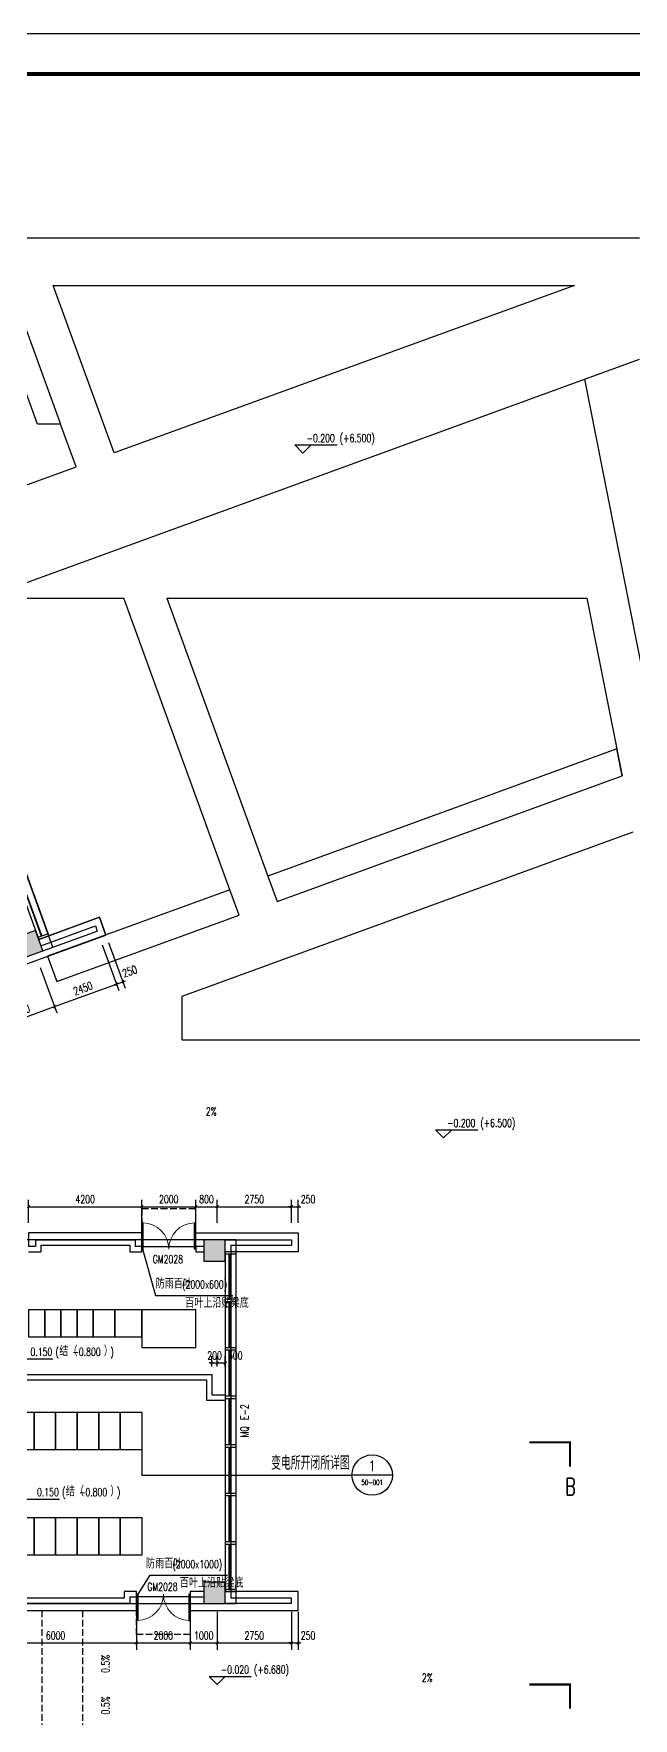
# Model space of a CAD drawing. Header units: inches. Extents: x -97096 to 280004, y -37912 to 97116.
# Drawn here: x 41188 to 63441, y 25746 to 88238 of the extents above; entities that cross this region are included whole.
import ezdxf
from ezdxf.enums import TextEntityAlignment as Align

# ---------------------------------------------------------------- set-up
doc = ezdxf.new("R2010")
doc.units = ezdxf.units.IN
doc.header["$LTSCALE"] = 1000
doc.header["$MEASUREMENT"] = 0
doc.linetypes.add('DASH', pattern=[0.35, 0.25, -0.1])
for name, color, linetype in [('3T_BAR', 7, 'Continuous'), ('an-furniture', 253, 'Continuous'), ('COLUMN', 2, 'Continuous'), ('CURTWALL', 4, 'Continuous'), ('DIM_ELEV', 3, 'Continuous'), ('DIM_IDEN', 3, 'Continuous'), ('DIM_LEAD', 3, 'Continuous'), ('DIM_SYMB', 3, 'Continuous'), ('DOOR_FIRE', 4, 'Continuous'), ('DOOR_FIRE_TEXT', 7, 'Continuous'), ('GPS提资', 1, 'Continuous'), ('PUB_DIM', 3, 'Continuous'), ('PUB_HATCH', 253, 'Continuous'), ('PUB_TEXT', 7, 'Continuous'), ('RAIL', 163, 'Continuous'), ('SEE', 5, 'Continuous'), ('SLAB', 60, 'Continuous'), ('SURFACE', 6, 'Continuous'), ('TK', 101, 'Continuous'), ('WALL', 2, 'Continuous'), ('WINDOW_TEXT', 7, 'Continuous')]:
    doc.layers.add(name, color=color, linetype=linetype)
doc.styles.add('_TCH_DIM', font='SIMPLEX', dxfattribs={"bigfont": 'GBCBIG'})
doc.styles.add('_TCH_DIM_T3', font='SIMPLEX', dxfattribs={"width": 0.705882, "bigfont": 'GBCBIG'})
doc.styles.add('_TCH_LABEL', font='COMPLEX', dxfattribs={"bigfont": 'GBCBIG'})
doc.styles.add('_TCH_WINDOW', font='SIMPLEX', dxfattribs={"bigfont": 'GBCBIG'})
doc.dimstyles.new('_TCH_ARCH&&100', dxfattribs={"dimtxt": 297.5, "dimasz": 100, "dimexe": 250, "dimexo": 300, "dimgap": 126.25, "dimtad": 1, "dimdec": 0, "dimzin": 0, "dimdsep": 46, "dimtxsty": '_TCH_DIM_T3', "dimblk": 'ARCHTICK', "dimcen": 0.09, "dimclrt": 7, "dimazin": 2, "dimtfac": 1, "dimtdec": 0, "dimtix": 1, "dimtmove": 2, "dimatfit": 3, "dimfxl": 1, "dimtolj": 1, "dimtzin": 0, "dimarcsym": 0})

# ---------------------------------------------------------------- blocks, each defined once
blk = doc.blocks.new('_ArchTick')
at = {"color": 0, "linetype": 'ByBlock', "const_width": 0.4}
blk.add_lwpolyline([(-0.5, -0.5), (0.5, 0.5)], dxfattribs=at)
blk = doc.blocks.new('*D167')
at = {"layer": 'Defpoints', "color": 0, "transparency": 16777216}
for p in [(48000, 38927), (47800, 38500), (48000, 38500)]:
    blk.add_point(p, dxfattribs=at)
at = {"layer": 'PUB_DIM', "color": 0, "lineweight": -2, "transparency": 16777216}
for p, q in [((47800, 38927), (47700, 38927)), ((47800, 38800), (47800, 39177)), ((47800, 38927), (48000, 38927)), ((48000, 38800), (48000, 39177)), ((48000, 38927), (48100, 38927))]:
    blk.add_line(p, q, dxfattribs=at)
at = {"layer": 'PUB_DIM', "color": 0, "lineweight": -2, "transparency": 16777216, "xscale": 100, "yscale": 100, "zscale": 100}
blk.add_blockref('_ArchTick', (47800, 38927), dxfattribs=at)
at = {"layer": 'PUB_DIM', "color": 0, "lineweight": -2, "transparency": 16777216, "xscale": 100, "yscale": 100, "zscale": 100, "rotation": 180}
blk.add_blockref('_ArchTick', (48000, 38927), dxfattribs=at)
at = {"layer": 'PUB_DIM', "color": 7, "transparency": 16777216, "insert": (47900, 39202), "char_height": 297.5, "attachment_point": 5, "style": '_TCH_DIM_T3'}
blk.add_mtext('\\A1;200', dxfattribs=at)
blk = doc.blocks.new('*D168')
at = {"layer": 'Defpoints', "color": 0, "transparency": 16777216}
for p in [(48300, 38927), (48000, 38500), (48300, 38500)]:
    blk.add_point(p, dxfattribs=at)
at = {"layer": 'PUB_DIM', "color": 0, "lineweight": -2, "transparency": 16777216}
for p, q in [((48000, 38800), (48000, 39177)), ((48000, 38927), (48300, 38927)), ((48300, 38800), (48300, 39177))]:
    blk.add_line(p, q, dxfattribs=at)
at = {"layer": 'PUB_DIM', "color": 0, "lineweight": -2, "transparency": 16777216, "xscale": 100, "yscale": 100, "zscale": 100, "rotation": 180}
blk.add_blockref('_ArchTick', (48000, 38927), dxfattribs=at)
at = {"layer": 'PUB_DIM', "color": 0, "lineweight": -2, "transparency": 16777216, "xscale": 100, "yscale": 100, "zscale": 100}
blk.add_blockref('_ArchTick', (48300, 38927), dxfattribs=at)
at = {"layer": 'PUB_DIM', "color": 7, "transparency": 16777216, "insert": (48670, 39202), "char_height": 297.5, "attachment_point": 5, "style": '_TCH_DIM_T3'}
blk.add_mtext('\\A1;300', dxfattribs=at)
blk = doc.blocks.new('*D264')
at = {"layer": 'Defpoints', "color": 0, "transparency": 16777216}
for p in [(41331, 53879), (38981, 53024), (41961, 52147)]:
    blk.add_point(p, dxfattribs=at)
at = {"layer": 'PUB_DIM', "color": 0, "lineweight": -2, "transparency": 16777216}
for p, q in [((41433, 53597), (42046, 51912)), ((39084, 52742), (39697, 51057)), ((39612, 51292), (41961, 52147))]:
    blk.add_line(p, q, dxfattribs=at)
at = {"layer": 'PUB_DIM', "color": 0, "lineweight": -2, "transparency": 16777216, "xscale": 100, "yscale": 100, "zscale": 100}
for p, rotation in [((41961, 52147), 19.99999998072513), ((39612, 51292), 199.9999999807252)]:
    blk.add_blockref('_ArchTick', p, dxfattribs=dict(at, rotation=rotation))
at = {"layer": 'PUB_DIM', "color": 7, "transparency": 16777216, "insert": (40692, 51978), "char_height": 297.5, "attachment_point": 5, "rotation": 20, "style": '_TCH_DIM_T3'}
blk.add_mtext('\\A1;2500', dxfattribs=at)
blk = doc.blocks.new('*D265')
at = {"layer": 'Defpoints', "color": 0, "transparency": 16777216}
for p in [(43633, 54717), (41331, 53879), (44263, 52985)]:
    blk.add_point(p, dxfattribs=at)
at = {"layer": 'PUB_DIM', "color": 0, "lineweight": -2, "transparency": 16777216}
for p, q in [((43735, 54435), (44349, 52750)), ((41433, 53597), (42046, 51912)), ((41961, 52147), (44263, 52985))]:
    blk.add_line(p, q, dxfattribs=at)
at = {"layer": 'PUB_DIM', "color": 0, "lineweight": -2, "transparency": 16777216, "xscale": 100, "yscale": 100, "zscale": 100}
for p, rotation in [((44263, 52985), 19.99999998072538), ((41961, 52147), 199.9999999807254)]:
    blk.add_blockref('_ArchTick', p, dxfattribs=dict(at, rotation=rotation))
at = {"layer": 'PUB_DIM', "color": 7, "transparency": 16777216, "insert": (43018, 52825), "char_height": 297.5, "attachment_point": 5, "rotation": 20, "style": '_TCH_DIM_T3'}
blk.add_mtext('\\A1;2450', dxfattribs=at)
blk = doc.blocks.new('*D266')
at = {"layer": 'Defpoints', "color": 0, "transparency": 16777216}
for p in [(43633, 54717), (43868, 54802), (44498, 53071)]:
    blk.add_point(p, dxfattribs=at)
at = {"layer": 'PUB_DIM', "color": 0, "lineweight": -2, "transparency": 16777216}
for p, q in [((43735, 54435), (44349, 52750)), ((43970, 54520), (44584, 52836)), ((44263, 52985), (44169, 52951)), ((44263, 52985), (44498, 53071)), ((44498, 53071), (44592, 53105))]:
    blk.add_line(p, q, dxfattribs=at)
at = {"layer": 'PUB_DIM', "color": 0, "lineweight": -2, "transparency": 16777216, "xscale": 100, "yscale": 100, "zscale": 100}
for p, rotation in [((44498, 53071), 199.9999999807249), ((44263, 52985), 19.99999998072487)]:
    blk.add_blockref('_ArchTick', p, dxfattribs=dict(at, rotation=rotation))
at = {"layer": 'PUB_DIM', "color": 7, "transparency": 16777216, "insert": (44752, 53456), "char_height": 297.5, "attachment_point": 5, "rotation": 20, "style": '_TCH_DIM_T3'}
blk.add_mtext('\\A1;250', dxfattribs=at)
blk = doc.blocks.new('*D270')
at = {"layer": 'Defpoints', "color": 0, "transparency": 16777216}
for p in [(45200, 44725), (41000, 43830), (45200, 43830)]:
    blk.add_point(p, dxfattribs=at)
at = {"layer": 'PUB_DIM', "color": 0, "lineweight": -2, "transparency": 16777216}
for p, q in [((41000, 44130), (41000, 44975)), ((41000, 44725), (45200, 44725)), ((45200, 44130), (45200, 44975))]:
    blk.add_line(p, q, dxfattribs=at)
at = {"layer": 'PUB_DIM', "color": 0, "lineweight": -2, "transparency": 16777216, "xscale": 100, "yscale": 100, "zscale": 100, "rotation": 180}
blk.add_blockref('_ArchTick', (41000, 44725), dxfattribs=at)
at = {"layer": 'PUB_DIM', "color": 0, "lineweight": -2, "transparency": 16777216, "xscale": 100, "yscale": 100, "zscale": 100}
blk.add_blockref('_ArchTick', (45200, 44725), dxfattribs=at)
at = {"layer": 'PUB_DIM', "color": 7, "transparency": 16777216, "insert": (43100, 45000), "char_height": 297.5, "attachment_point": 5, "style": '_TCH_DIM_T3'}
blk.add_mtext('\\A1;4200', dxfattribs=at)
blk = doc.blocks.new('*D271')
at = {"layer": 'Defpoints', "color": 0, "transparency": 16777216}
for p in [(47200, 44725), (45200, 43830), (47200, 43830)]:
    blk.add_point(p, dxfattribs=at)
at = {"layer": 'PUB_DIM', "color": 0, "lineweight": -2, "transparency": 16777216}
for p, q in [((45200, 44130), (45200, 44975)), ((45200, 44725), (47200, 44725)), ((47200, 44130), (47200, 44975))]:
    blk.add_line(p, q, dxfattribs=at)
at = {"layer": 'PUB_DIM', "color": 0, "lineweight": -2, "transparency": 16777216, "xscale": 100, "yscale": 100, "zscale": 100, "rotation": 180}
blk.add_blockref('_ArchTick', (45200, 44725), dxfattribs=at)
at = {"layer": 'PUB_DIM', "color": 0, "lineweight": -2, "transparency": 16777216, "xscale": 100, "yscale": 100, "zscale": 100}
blk.add_blockref('_ArchTick', (47200, 44725), dxfattribs=at)
at = {"layer": 'PUB_DIM', "color": 7, "transparency": 16777216, "insert": (46200, 45000), "char_height": 297.5, "attachment_point": 5, "style": '_TCH_DIM_T3'}
blk.add_mtext('\\A1;2000', dxfattribs=at)
blk = doc.blocks.new('*D272')
at = {"layer": 'Defpoints', "color": 0, "transparency": 16777216}
for p in [(48000, 44725), (47200, 43830), (48000, 43830)]:
    blk.add_point(p, dxfattribs=at)
at = {"layer": 'PUB_DIM', "color": 0, "lineweight": -2, "transparency": 16777216}
for p, q in [((47200, 44130), (47200, 44975)), ((47200, 44725), (48000, 44725)), ((48000, 44130), (48000, 44975))]:
    blk.add_line(p, q, dxfattribs=at)
at = {"layer": 'PUB_DIM', "color": 0, "lineweight": -2, "transparency": 16777216, "xscale": 100, "yscale": 100, "zscale": 100, "rotation": 180}
blk.add_blockref('_ArchTick', (47200, 44725), dxfattribs=at)
at = {"layer": 'PUB_DIM', "color": 0, "lineweight": -2, "transparency": 16777216, "xscale": 100, "yscale": 100, "zscale": 100}
blk.add_blockref('_ArchTick', (48000, 44725), dxfattribs=at)
at = {"layer": 'PUB_DIM', "color": 7, "transparency": 16777216, "insert": (47600, 45000), "char_height": 297.5, "attachment_point": 5, "style": '_TCH_DIM_T3'}
blk.add_mtext('\\A1;800', dxfattribs=at)
blk = doc.blocks.new('*D273')
at = {"layer": 'Defpoints', "color": 0, "transparency": 16777216}
for p in [(50750, 44725), (48000, 43830), (50750, 43830)]:
    blk.add_point(p, dxfattribs=at)
at = {"layer": 'PUB_DIM', "color": 0, "lineweight": -2, "transparency": 16777216}
for p, q in [((48000, 44130), (48000, 44975)), ((48000, 44725), (50750, 44725)), ((50750, 44130), (50750, 44975))]:
    blk.add_line(p, q, dxfattribs=at)
at = {"layer": 'PUB_DIM', "color": 0, "lineweight": -2, "transparency": 16777216, "xscale": 100, "yscale": 100, "zscale": 100, "rotation": 180}
blk.add_blockref('_ArchTick', (48000, 44725), dxfattribs=at)
at = {"layer": 'PUB_DIM', "color": 0, "lineweight": -2, "transparency": 16777216, "xscale": 100, "yscale": 100, "zscale": 100}
blk.add_blockref('_ArchTick', (50750, 44725), dxfattribs=at)
at = {"layer": 'PUB_DIM', "color": 7, "transparency": 16777216, "insert": (49375, 45000), "char_height": 297.5, "attachment_point": 5, "style": '_TCH_DIM_T3'}
blk.add_mtext('\\A1;2750', dxfattribs=at)
blk = doc.blocks.new('*D274')
at = {"layer": 'Defpoints', "color": 0, "transparency": 16777216}
for p in [(51000, 44725), (50750, 43830), (51000, 43830)]:
    blk.add_point(p, dxfattribs=at)
at = {"layer": 'PUB_DIM', "color": 0, "lineweight": -2, "transparency": 16777216}
for p, q in [((50750, 44725), (50650, 44725)), ((50750, 44130), (50750, 44975)), ((50750, 44725), (51000, 44725)), ((51000, 44130), (51000, 44975)), ((51000, 44725), (51100, 44725))]:
    blk.add_line(p, q, dxfattribs=at)
at = {"layer": 'PUB_DIM', "color": 0, "lineweight": -2, "transparency": 16777216, "xscale": 100, "yscale": 100, "zscale": 100}
blk.add_blockref('_ArchTick', (50750, 44725), dxfattribs=at)
at = {"layer": 'PUB_DIM', "color": 0, "lineweight": -2, "transparency": 16777216, "xscale": 100, "yscale": 100, "zscale": 100, "rotation": 180}
blk.add_blockref('_ArchTick', (51000, 44725), dxfattribs=at)
at = {"layer": 'PUB_DIM', "color": 7, "transparency": 16777216, "insert": (51370, 45000), "char_height": 297.5, "attachment_point": 5, "style": '_TCH_DIM_T3'}
blk.add_mtext('\\A1;250', dxfattribs=at)
blk = doc.blocks.new('*D284')
at = {"layer": 'Defpoints', "color": 0, "transparency": 16777216}
for p in [(39000, 30000), (45000, 30000), (45000, 28542)]:
    blk.add_point(p, dxfattribs=at)
at = {"layer": 'PUB_DIM', "color": 0, "lineweight": -2, "transparency": 16777216}
for p, q in [((39000, 29700), (39000, 28292)), ((45000, 29700), (45000, 28292)), ((39000, 28542), (45000, 28542))]:
    blk.add_line(p, q, dxfattribs=at)
at = {"layer": 'PUB_DIM', "color": 0, "lineweight": -2, "transparency": 16777216, "xscale": 100, "yscale": 100, "zscale": 100, "rotation": 180}
blk.add_blockref('_ArchTick', (39000, 28542), dxfattribs=at)
at = {"layer": 'PUB_DIM', "color": 0, "lineweight": -2, "transparency": 16777216, "xscale": 100, "yscale": 100, "zscale": 100}
blk.add_blockref('_ArchTick', (45000, 28542), dxfattribs=at)
at = {"layer": 'PUB_DIM', "color": 7, "transparency": 16777216, "insert": (42000, 28817), "char_height": 297.5, "attachment_point": 5, "style": '_TCH_DIM_T3'}
blk.add_mtext('\\A1;6000', dxfattribs=at)
blk = doc.blocks.new('*D285')
at = {"layer": 'Defpoints', "color": 0, "transparency": 16777216}
for p in [(45000, 30000), (47000, 30000), (47000, 28542)]:
    blk.add_point(p, dxfattribs=at)
at = {"layer": 'PUB_DIM', "color": 0, "lineweight": -2, "transparency": 16777216}
for p, q in [((45000, 29700), (45000, 28292)), ((47000, 29700), (47000, 28292)), ((45000, 28542), (47000, 28542))]:
    blk.add_line(p, q, dxfattribs=at)
at = {"layer": 'PUB_DIM', "color": 0, "lineweight": -2, "transparency": 16777216, "xscale": 100, "yscale": 100, "zscale": 100, "rotation": 180}
blk.add_blockref('_ArchTick', (45000, 28542), dxfattribs=at)
at = {"layer": 'PUB_DIM', "color": 0, "lineweight": -2, "transparency": 16777216, "xscale": 100, "yscale": 100, "zscale": 100}
blk.add_blockref('_ArchTick', (47000, 28542), dxfattribs=at)
at = {"layer": 'PUB_DIM', "color": 7, "transparency": 16777216, "insert": (46000, 28817), "char_height": 297.5, "attachment_point": 5, "style": '_TCH_DIM_T3'}
blk.add_mtext('\\A1;2000', dxfattribs=at)
blk = doc.blocks.new('*D286')
at = {"layer": 'Defpoints', "color": 0, "transparency": 16777216}
for p in [(47000, 30000), (48000, 30000), (48000, 28542)]:
    blk.add_point(p, dxfattribs=at)
at = {"layer": 'PUB_DIM', "color": 0, "lineweight": -2, "transparency": 16777216}
for p, q in [((47000, 29700), (47000, 28292)), ((48000, 29700), (48000, 28292)), ((47000, 28542), (48000, 28542))]:
    blk.add_line(p, q, dxfattribs=at)
at = {"layer": 'PUB_DIM', "color": 0, "lineweight": -2, "transparency": 16777216, "xscale": 100, "yscale": 100, "zscale": 100, "rotation": 180}
blk.add_blockref('_ArchTick', (47000, 28542), dxfattribs=at)
at = {"layer": 'PUB_DIM', "color": 0, "lineweight": -2, "transparency": 16777216, "xscale": 100, "yscale": 100, "zscale": 100}
blk.add_blockref('_ArchTick', (48000, 28542), dxfattribs=at)
at = {"layer": 'PUB_DIM', "color": 7, "transparency": 16777216, "insert": (47500, 28817), "char_height": 297.5, "attachment_point": 5, "style": '_TCH_DIM_T3'}
blk.add_mtext('\\A1;1000', dxfattribs=at)
blk = doc.blocks.new('*D287')
at = {"layer": 'Defpoints', "color": 0, "transparency": 16777216}
for p in [(48000, 30000), (50750, 30000), (50750, 28542)]:
    blk.add_point(p, dxfattribs=at)
at = {"layer": 'PUB_DIM', "color": 0, "lineweight": -2, "transparency": 16777216}
for p, q in [((48000, 29700), (48000, 28292)), ((50750, 29700), (50750, 28292)), ((48000, 28542), (50750, 28542))]:
    blk.add_line(p, q, dxfattribs=at)
at = {"layer": 'PUB_DIM', "color": 0, "lineweight": -2, "transparency": 16777216, "xscale": 100, "yscale": 100, "zscale": 100, "rotation": 180}
blk.add_blockref('_ArchTick', (48000, 28542), dxfattribs=at)
at = {"layer": 'PUB_DIM', "color": 0, "lineweight": -2, "transparency": 16777216, "xscale": 100, "yscale": 100, "zscale": 100}
blk.add_blockref('_ArchTick', (50750, 28542), dxfattribs=at)
at = {"layer": 'PUB_DIM', "color": 7, "transparency": 16777216, "insert": (49375, 28817), "char_height": 297.5, "attachment_point": 5, "style": '_TCH_DIM_T3'}
blk.add_mtext('\\A1;2750', dxfattribs=at)
blk = doc.blocks.new('*D288')
at = {"layer": 'Defpoints', "color": 0, "transparency": 16777216}
for p in [(50750, 30000), (51000, 30000), (51000, 28542)]:
    blk.add_point(p, dxfattribs=at)
at = {"layer": 'PUB_DIM', "color": 0, "lineweight": -2, "transparency": 16777216}
for p, q in [((50750, 29700), (50750, 28292)), ((51000, 29700), (51000, 28292)), ((50750, 28542), (50650, 28542)), ((50750, 28542), (51000, 28542)), ((51000, 28542), (51100, 28542))]:
    blk.add_line(p, q, dxfattribs=at)
at = {"layer": 'PUB_DIM', "color": 0, "lineweight": -2, "transparency": 16777216, "xscale": 100, "yscale": 100, "zscale": 100}
blk.add_blockref('_ArchTick', (50750, 28542), dxfattribs=at)
at = {"layer": 'PUB_DIM', "color": 0, "lineweight": -2, "transparency": 16777216, "xscale": 100, "yscale": 100, "zscale": 100, "rotation": 180}
blk.add_blockref('_ArchTick', (51000, 28542), dxfattribs=at)
at = {"layer": 'PUB_DIM', "color": 7, "transparency": 16777216, "insert": (51370, 28817), "char_height": 297.5, "attachment_point": 5, "style": '_TCH_DIM_T3'}
blk.add_mtext('\\A1;250', dxfattribs=at)
blk = doc.blocks.new('$DorLib2D$00000002')
for p, q in [((-0.5, 0), (-0.5, 0.4875)), ((-0.475, 0.4875), (-0.5, 0.4875)), ((-0.475, 0), (-0.475, 0.4875)), ((0.475, 0), (0.475, 0.4875)), ((0.475, 0.4875), (0.5, 0.4875)), ((0.5, 0), (0.5, 0.4875)), ((-0.5, 0), (-0.475, 0)), ((0.5, 0), (0.475, 0))]:
    blk.add_line(p, q)
at = {"lineweight": 13}
for centre, start, end in [((-0.4875, 0), 0, 88.53072), ((0.4875, 0), 91.46928, 180)]:
    blk.add_arc(centre, 0.4875, start, end, dxfattribs=at)
blk = doc.blocks.new('_FZH')
blk.add_lwpolyline([(-0.5, -0.5), (0.5, -0.5), (0.5, 0.5), (-0.5, 0.5)], close=True)
at = {"layer": 'PUB_HATCH'}
blk.add_solid([(-0.5, -0.5), (0.5, -0.5), (-0.5, 0.5), (0.5, 0.5)], dxfattribs=at)
blk = doc.blocks.new('A0-150')
at = {"layer": 'TK'}
blk.add_lwpolyline([(0, 0), (178350, 0), (178350, 126150), (0, 126150)], close=True, dxfattribs=at)
at = {"layer": 'TK', "const_width": 150}
blk.add_lwpolyline([(3750, 1500), (176850, 1500), (176850, 124650), (3750, 124650)], close=True, dxfattribs=at)

msp = doc.modelspace()

# ---------------------------------------------------------------- linework, layer by layer
at = {"layer": '3T_BAR'}
for p, q in [((41721.6, 54851.2), (41345.7, 54714.4)), ((41345.7, 54714.4), (41373.1, 54639.3)), ((41373.1, 54639.3), (41749, 54776.1)), ((41749, 54776.1), (41721.6, 54851.2)), ((48300, 43050), (48300, 42970)), ((48700, 43050), (48300, 43050)), ((48300, 42970), (48700, 42970)), ((48700, 42970), (48700, 43050)), ((48300, 41290), (48300, 41210)), ((48700, 41290), (48300, 41290)), ((48700, 41210), (48700, 41290)), ((48300, 41210), (48700, 41210)), ((48300, 39490), (48300, 39410)), ((48700, 39490), (48300, 39490)), ((48300, 39410), (48700, 39410)), ((48700, 39410), (48700, 39490)), ((48300, 37690), (48300, 37610)), ((48700, 37690), (48300, 37690)), ((48300, 37610), (48700, 37610)), ((48700, 37610), (48700, 37690)), ((48300, 35890), (48300, 35810)), ((48700, 35890), (48300, 35890)), ((48300, 35810), (48700, 35810)), ((48700, 35810), (48700, 35890)), ((48300, 34090), (48300, 34010)), ((48700, 34090), (48300, 34090)), ((48300, 34010), (48700, 34010)), ((48700, 34010), (48700, 34090)), ((48300, 32290), (48300, 32210)), ((48700, 32290), (48300, 32290)), ((48300, 32210), (48700, 32210)), ((48700, 32210), (48700, 32290)), ((48300, 30530), (48300, 30450)), ((48700, 30530), (48300, 30530)), ((48300, 30450), (48700, 30450)), ((48700, 30450), (48700, 30530))]:
    msp.add_line(p, q, dxfattribs=at)
at = {"layer": 'an-furniture'}
for points in [[(41600, 40900), (41000, 40900), (41000, 39900), (41600, 39900)], [(42200, 40900), (41600, 40900), (41600, 39900), (42200, 39900)], [(42800, 40900), (42200, 40900), (42200, 39900), (42800, 39900)], [(43400, 40900), (42800, 40900), (42800, 39900), (43400, 39900)], [(44200, 40900), (43400, 40900), (43400, 39900), (44200, 39900)], [(45200, 40900), (44200, 40900), (44200, 39900), (45200, 39900)], [(45200, 39500), (47200, 39500), (47200, 40900), (45200, 40900)], [(40400, 37100), (41200, 37100), (41200, 35700), (40400, 35700)], [(41200, 37100), (42000, 37100), (42000, 35700), (41200, 35700)], [(42000, 37100), (42800, 37100), (42800, 35700), (42000, 35700)], [(42800, 37100), (43600, 37100), (43600, 35700), (42800, 35700)], [(43600, 37100), (44400, 37100), (44400, 35700), (43600, 35700)], [(44400, 37100), (45200, 37100), (45200, 35700), (44400, 35700)], [(40400, 33200), (41200, 33200), (41200, 31800), (40400, 31800)], [(41200, 33200), (42000, 33200), (42000, 31800), (41200, 31800)], [(42000, 33200), (42800, 33200), (42800, 31800), (42000, 31800)], [(42800, 33200), (43600, 33200), (43600, 31800), (42800, 31800)], [(43600, 33200), (44400, 33200), (44400, 31800), (43600, 31800)], [(44400, 33200), (45200, 33200), (45200, 31800), (44400, 31800)]]:
    msp.add_lwpolyline(points, close=True, dxfattribs=at)
at = {"layer": 'CURTWALL'}
for p, q in [((40893.3, 56337.6), (41467.9, 54758.9)), ((40912.1, 56344.4), (41486.7, 54765.7)), ((48300, 42970), (48300, 30450)), ((48430, 42970), (48430, 41290)), ((48450, 42970), (48450, 41290)), ((48430, 41210), (48430, 39490)), ((48450, 41210), (48450, 39490)), ((48430, 39410), (48430, 37690)), ((48450, 39410), (48450, 37690)), ((48430, 37610), (48430, 35890)), ((48450, 37610), (48450, 35890)), ((48430, 35810), (48430, 34090)), ((48450, 35810), (48450, 34090)), ((48430, 34010), (48430, 32290)), ((48450, 34010), (48450, 32290)), ((48430, 32210), (48430, 30530)), ((48450, 32210), (48450, 30530))]:
    msp.add_line(p, q, dxfattribs=at)
msp.add_lwpolyline([(37063.7, 66479.4), (41373.1, 54639.3)], dxfattribs=at)
at = {"layer": 'DIM_ELEV'}
for p, q in [((51182.4, 72680.7), (50882.4, 72980.7)), ((50882.4, 72980.7), (52447.4, 72980.7)), ((51182.4, 72680.7), (51482.4, 72980.7)), ((56400.1, 47274.6), (56100.1, 47574.6)), ((56100.1, 47574.6), (57665.1, 47574.6)), ((56400.1, 47274.6), (56700.1, 47574.6)), ((40333.1, 39083.3), (41898.1, 39083.3)), ((40575.3, 33880.8), (42140.3, 33880.8)), ((48000, 27000), (47700, 27300)), ((47700, 27300), (49265, 27300)), ((48000, 27000), (48300, 27300))]:
    msp.add_line(p, q, dxfattribs=at)
at = {"layer": 'DIM_IDEN'}
for p, q in [((45200, 35690), (45200, 34768.5)), ((45200, 34768.5), (53000.6, 34768.5)), ((54500.6, 34768.5), (53000.6, 34768.5))]:
    msp.add_line(p, q, dxfattribs=at)
for centre, radius in [((45200, 35700), 10), ((53750.6, 34768.5), 750)]:
    msp.add_circle(centre, radius, dxfattribs=at)
at = {"layer": 'DIM_LEAD'}
for p, q in [((45200, 43250.8), (45712.4, 41431.7)), ((45712.4, 41431.7), (48583.3, 41431.7)), ((45000, 30250.8), (45512.4, 31049.9)), ((45512.4, 31049.9), (48383.3, 31049.9))]:
    msp.add_line(p, q, dxfattribs=at)
at = {"layer": 'DIM_LEAD', "const_width": 40}
for points in [[(45194.6, 43270.1, 1), (45205.4, 43231.6, 1)], [(44989.2, 30234, 1), (45010.8, 30267.7, 1)]]:
    msp.add_lwpolyline(points, format="xyb", close=True, dxfattribs=at)
at = {"layer": 'DIM_SYMB'}
for points in [[(45312.5, 48000, 0, 0, 0), (49917.9, 48000, 80, 0, 0), (50217.9, 48000, 0, 0, 0)], [(44103.4, 28542.3, 0, 0, 0), (44103.4, 27300, 80, 0, 0), (44103.4, 27000, 0, 0, 0)], [(44103.4, 25457.7, 0, 0, 0), (44103.4, 26700, 80, 0, 0), (44103.4, 27000, 0, 0, 0)], [(53331.1, 27000, 0, 0, 0), (57936.6, 27000, 80, 0, 0), (58236.6, 27000, 0, 0, 0)]]:
    msp.add_lwpolyline(points, format="xyseb", dxfattribs=at)
at = {"layer": 'DIM_SYMB', "const_width": 75}
for points in [[(61086.7, 35087), (61086.7, 35987), (59586.7, 35987)], [(61086.7, 26100), (61086.7, 27000), (59586.7, 27000)]]:
    msp.add_lwpolyline(points, dxfattribs=at)
at = {"layer": 'DOOR_FIRE'}
for p, q in [((45200, 43250), (47200, 43250)), ((47000, 30250), (45000, 30250))]:
    msp.add_line(p, q, dxfattribs=at)
at = {"layer": 'RAIL'}
for p, q in [((39318.9, 67300.1), (63675, 76161.7)), ((64453.6, 61230.6), (61637.4, 75420.3)), ((39318.9, 67300.2), (44533.4, 67300.2)), ((48472.3, 56478.1), (44533.4, 67300.2)), ((46129.6, 67300.2), (49881.8, 56991.1)), ((46129.6, 67300.2), (61719.7, 67300.1)), ((61719.7, 67300.1), (63027.3, 60711.5)), ((46700, 52534.1), (63441, 58627.3)), ((46700, 50919.5), (46700, 52534.1)), ((46700, 50919.5), (64970.7, 50919.5))]:
    msp.add_line(p, q, dxfattribs=at)
for points in [[(63675, 80650), (14637.4, 80650)], [(42185.8, 73750.1), (42185.8, 73750.1), (41334.4, 73750.1), (40897.7, 74950.1), (27168, 74950.1), (26731.3, 73750.1), (25881, 73750.1), (27754.4, 78900), (40311.4, 78900), (42185.8, 73750.1)], [(36746.5, 69981.9), (42760.6, 72170.9), (42185.8, 73750.1)], [(39318.9, 67300.1), (37439.6, 66616.1), (41749, 54776.1), (43628.4, 55460.1), (43867.8, 54802.3)]]:
    msp.add_lwpolyline(points, dxfattribs=at)
for points in [[(44170.1, 72683.9), (41907.6, 78900), (61257.9, 78900)], [(49881.9, 56991.2), (50223.8, 56051.4), (63027.3, 60711.5), (62830.4, 61704)], [(41706.5, 54015.6), (42048.5, 53075.8), (48814.3, 55538.4), (48472.3, 56478.1)]]:
    msp.add_lwpolyline(points, close=True, dxfattribs=at)
at = {"layer": 'SEE', "linetype": 'DASH'}
for points in [[(47200, 43750), (47200, 44650), (45200, 44650), (45200, 43750)], [(47000, 29750), (47000, 28850), (45000, 28850), (45000, 29750)]]:
    msp.add_lwpolyline(points, dxfattribs=at)
msp.add_lwpolyline([(41500, 29750), (43000, 29750), (43000, 24250), (41500, 24250)], close=True, dxfattribs=at)
at = {"layer": 'SLAB'}
msp.add_lwpolyline([(16750, 24000), (16750, 30000), (48700, 30000), (48700, 43500), (33200, 43500), (33200, 51185.6), (41902.8, 54353.2), (36362.2, 69576.1), (13141.2, 61124.4), (13535.6, 60040.7), (11543.3, 59315.5), (11644.9, 59823.5), (10762.3, 60000), (9119.9, 51787.7), (10933.9, 51424.8), (10489, 49200), (-12200, 49200)], dxfattribs=at)
at = {"layer": 'SURFACE'}
for points in [[(38810.5, 53493.7), (38981.5, 53023.8), (43867.8, 54802.3), (43628.4, 55460.1), (41373.1, 54639.3)], [(45200, 43250), (45200, 43750), (41000, 43750), (41000, 43250)], [(47200, 43250), (47200, 43750), (51000, 43750), (51000, 43050), (48300, 43050)], [(36750, 30250), (36750, 29750), (45000, 29750), (45000, 30200)], [(47000, 30200), (47000, 29750), (51000, 29750), (51000, 30450), (48300, 30450)]]:
    msp.add_lwpolyline(points, dxfattribs=at)
at = {"layer": 'WALL'}
for p, q in [((41458.6, 54404.3), (43479, 55139.7)), ((43479, 55139.7), (43547.4, 54951.7)), ((41527, 54216.4), (43547.4, 54951.7)), ((41250, 43250), (41000, 43250)), ((41250, 43500), (41250, 43250)), ((41250, 43500), (44950, 43500)), ((41450, 43300), (41450, 43050)), ((41450, 43300), (44750, 43300)), ((44750, 43300), (44750, 43050)), ((44950, 43500), (44950, 43250)), ((45200, 43250), (44950, 43250)), ((45200, 43050), (45200, 43250)), ((47500, 43250), (47200, 43250)), ((47200, 43250), (47200, 43050)), ((48300, 43500), (50750, 43500)), ((48500, 43300), (50750, 43300)), ((48500, 43300), (48500, 37750)), ((50750, 43500), (50750, 43300)), ((41000, 43050), (41450, 43050)), ((44750, 43050), (45200, 43050)), ((47200, 43050), (47500, 43050)), ((48300, 42700), (48300, 37750)), ((32800, 38300), (47600, 38300)), ((33000, 38500), (47800, 38500)), ((47600, 38300), (47600, 37550)), ((47800, 38500), (47800, 37750)), ((47600, 37550), (48300, 37550)), ((47800, 37750), (48300, 37750)), ((48300, 37550), (48300, 30800)), ((48500, 37750), (48500, 30200)), ((44550, 30200), (39300, 30200)), ((44750, 30000), (39300, 30000)), ((45000, 30450), (44550, 30450)), ((44550, 30450), (44550, 30200)), ((44750, 30250), (45000, 30250)), ((44750, 30250), (44750, 30000)), ((45000, 30250), (45000, 30450)), ((47500, 30450), (47000, 30450)), ((47000, 30450), (47000, 30250)), ((47000, 30250), (47500, 30250)), ((47600, 30000), (47600, 30000)), ((47800, 30000), (47800, 30000)), ((48000, 30000), (48000, 30000)), ((50750, 30000), (48300, 30000)), ((50750, 30200), (48500, 30200)), ((50750, 30000), (50750, 30200))]:
    msp.add_line(p, q, dxfattribs=at)

# ---------------------------------------------------------------- block references
at = {"layer": 'COLUMN', "xscale": 799.9999999999917, "yscale": 799.9999999999917, "zscale": 799.9999999999917, "rotation": 289.9999999999998}
msp.add_blockref('_FZH', (41014.3, 54455.5), dxfattribs=at)
at = {"layer": 'COLUMN', "xscale": 800, "yscale": 800, "zscale": 800}
for p in [(47900, 43100), (47900, 30400)]:
    msp.add_blockref('_FZH', p, dxfattribs=at)
at = {"layer": 'DOOR_FIRE'}
ref = msp.add_blockref('$DorLib2D$00000002', (46200, 43150), dxfattribs=dict(at, xscale=2000, yscale=2000, zscale=200))
ref.add_attrib('A', 'GM2028', (45605, 42626.2), dxfattribs={"layer": 'DOOR_FIRE_TEXT', "height": 297.5, "style": '_TCH_WINDOW', "width": 0.705882})
ref = msp.add_blockref('$DorLib2D$00000002', (46000, 30350), dxfattribs=dict(at, xscale=-2000, yscale=2000, zscale=200, rotation=180.0000000000003))
ref.add_attrib('A', 'GM2028', (45405, 30476.2), dxfattribs={"layer": 'DOOR_FIRE_TEXT', "height": 297.5, "style": '_TCH_WINDOW', "width": 0.705882})
at = {"layer": 'GPS提资'}
msp.add_blockref('A0-150', (-75175, -37912.1), dxfattribs=at)

# ---------------------------------------------------------------- texts
at = {"layer": 'PUB_TEXT', "width": 0.705882}
for s, height, style, p in [('-0.200', 297.5, '_TCH_DIM', (51317.4, 73085.7)), ('(+6.500)', 297.5, '_TCH_DIM', (52547.4, 73085.7)), ('2%', 297.5, '_TCH_DIM', (47575.2, 48105)), ('-0.200', 297.5, '_TCH_DIM', (56535.1, 47679.6)), ('(+6.500)', 297.5, '_TCH_DIM', (57765.1, 47679.6)), ('(2000x600)', 297.5, '_TCH_DIM', (46698.3, 41692.5)), ('0.150', 297.5, '_TCH_DIM', (41068.1, 39188.3)), ('(', 297.5, '_TCH_DIM', (41998.1, 39188.3)), ('-0.800', 297.5, '_TCH_DIM', (42629.6, 39188.3)), (')', 297.5, '_TCH_DIM', (44035.3, 39188.3)), ('B', 637.5, '_TCH_LABEL', (60904.6, 34018.3)), ('0.150', 297.5, '_TCH_DIM', (41310.3, 33985.8)), ('(', 297.5, '_TCH_DIM', (42240.3, 33985.8)), ('-0.800', 297.5, '_TCH_DIM', (42871.8, 33985.8)), (')', 297.5, '_TCH_DIM', (44277.5, 33985.8)), ('(2000x1000)', 297.5, '_TCH_DIM', (46338.3, 31310.7)), ('-0.020', 297.5, '_TCH_DIM', (48135, 27405)), ('(+6.680)', 297.5, '_TCH_DIM', (49365, 27405)), ('2%', 297.5, '_TCH_DIM', (55593.8, 27105))]:
    msp.add_text(s, height=height, dxfattribs=dict(at, style=style)).set_placement(p)
at = {"layer": 'PUB_TEXT', "style": '_TCH_DIM'}
for s, height, p in [('防雨百叶', 337.59, (45715.3, 41692.5)), ('百叶上沿贴梁底', 337.59, (46810.2, 40976.7)), ('结（', 337.59, (42138.1, 39188.3)), ('）', 337.6, (43789.6, 39188.3)), ('变电所开闭所详图', 506.38, (50000.3, 34965.1)), ('结（', 337.59, (42380.3, 33985.8)), ('）', 337.6, (44031.8, 33985.8)), ('防雨百叶', 337.59, (45355.3, 31310.7)), ('百叶上沿贴梁底', 337.59, (46610.2, 30594.9))]:
    msp.add_text(s, height=height, dxfattribs=at).set_placement(p)
at = {"layer": 'PUB_TEXT', "style": '_TCH_LABEL'}
for s, height, width, p, p2 in [('1', 385.9, 1.80548, (53601.3, 34908.2), (53899.9, 34908.2)), ('50-001', 187.72, 0.777886, (53350.8, 34402.1), (54150.4, 34402.1))]:
    msp.add_text(s, height=height, dxfattribs=dict(at, width=width)).set_placement(p, p2, align=Align.FIT)
at = {"layer": 'PUB_TEXT', "style": '_TCH_DIM', "width": 0.705882}
for p in [(43998.4, 27431.2), (43998.4, 25888.8)]:
    msp.add_text('0.5%', height=297.5, rotation=90, dxfattribs=at).set_placement(p)
at = {"layer": 'WINDOW_TEXT', "style": '_TCH_WINDOW', "width": 0.705882}
for s, p in [('E-2', (49158.6, 36812.5)), ('MQ', (49158.6, 36162.5))]:
    msp.add_text(s, height=297.5, rotation=90, dxfattribs=at).set_placement(p)

# ---------------------------------------------------------------- dimensions: what is measured, and where the dimension line sits
at = {"layer": 'PUB_DIM'}
for p1, p2, distance, picture, middle in [((41330.6, 53878.9), (43632.9, 54716.8), -1842.8, '*D265', (43017.9, 52824.6)), ((38981.5, 53023.8), (41330.6, 53878.9), -1842.8, '*D264', (40692.3, 51978.1)), ((41000, 43830), (45200, 43830), 895.2, '*D270', (43100, 45000.2)), ((45200, 43830), (47200, 43830), 895.2, '*D271', (46200, 45000.2)), ((47200, 43830), (48000, 43830), 895.2, '*D272', (47600, 45000.2)), ((48000, 43830), (50750, 43830), 895.2, '*D273', (49375, 45000.2)), ((47800, 38500), (48000, 38500), 427.5, '*D167', (47900, 39202.5)), ((39000, 30000), (45000, 30000), -1457.7, '*D284', (42000, 28817.3)), ((45000, 30000), (47000, 30000), -1457.7, '*D285', (46000, 28817.3)), ((47000, 30000), (48000, 30000), -1457.7, '*D286', (47500, 28817.3)), ((48000, 30000), (50750, 30000), -1457.7, '*D287', (49375, 28817.3))]:
    dim = msp.add_aligned_dim(p1=p1, p2=p2, distance=distance, dimstyle='_TCH_ARCH&&100', dxfattribs=at)
    dim.commit()
    dim.dimension.update_dxf_attribs({"geometry": picture, "text_midpoint": middle})
for base, p1, p2, angle, picture, middle in [((44498, 53070.7), (43632.9, 54716.8), (43867.8, 54802.3), 20, '*D266', (44751.7, 53455.7)), ((51000, 44725.2), (50750, 43830), (51000, 43830), 0, '*D274', (51370, 45000.2)), ((48300, 38927.5), (48000, 38500), (48300, 38500), 0, '*D168', (48670, 39202.5)), ((51000, 28542.3), (50750, 30000), (51000, 30000), 360, '*D288', (51370, 28817.3))]:
    dim = msp.add_linear_dim(base=base, p1=p1, p2=p2, angle=angle, dimstyle='_TCH_ARCH&&100', dxfattribs=at)
    dim.commit()
    dim.dimension.update_dxf_attribs({"geometry": picture, "text_midpoint": middle, "dimtype": 129})

doc.saveas('drawing.dxf')
